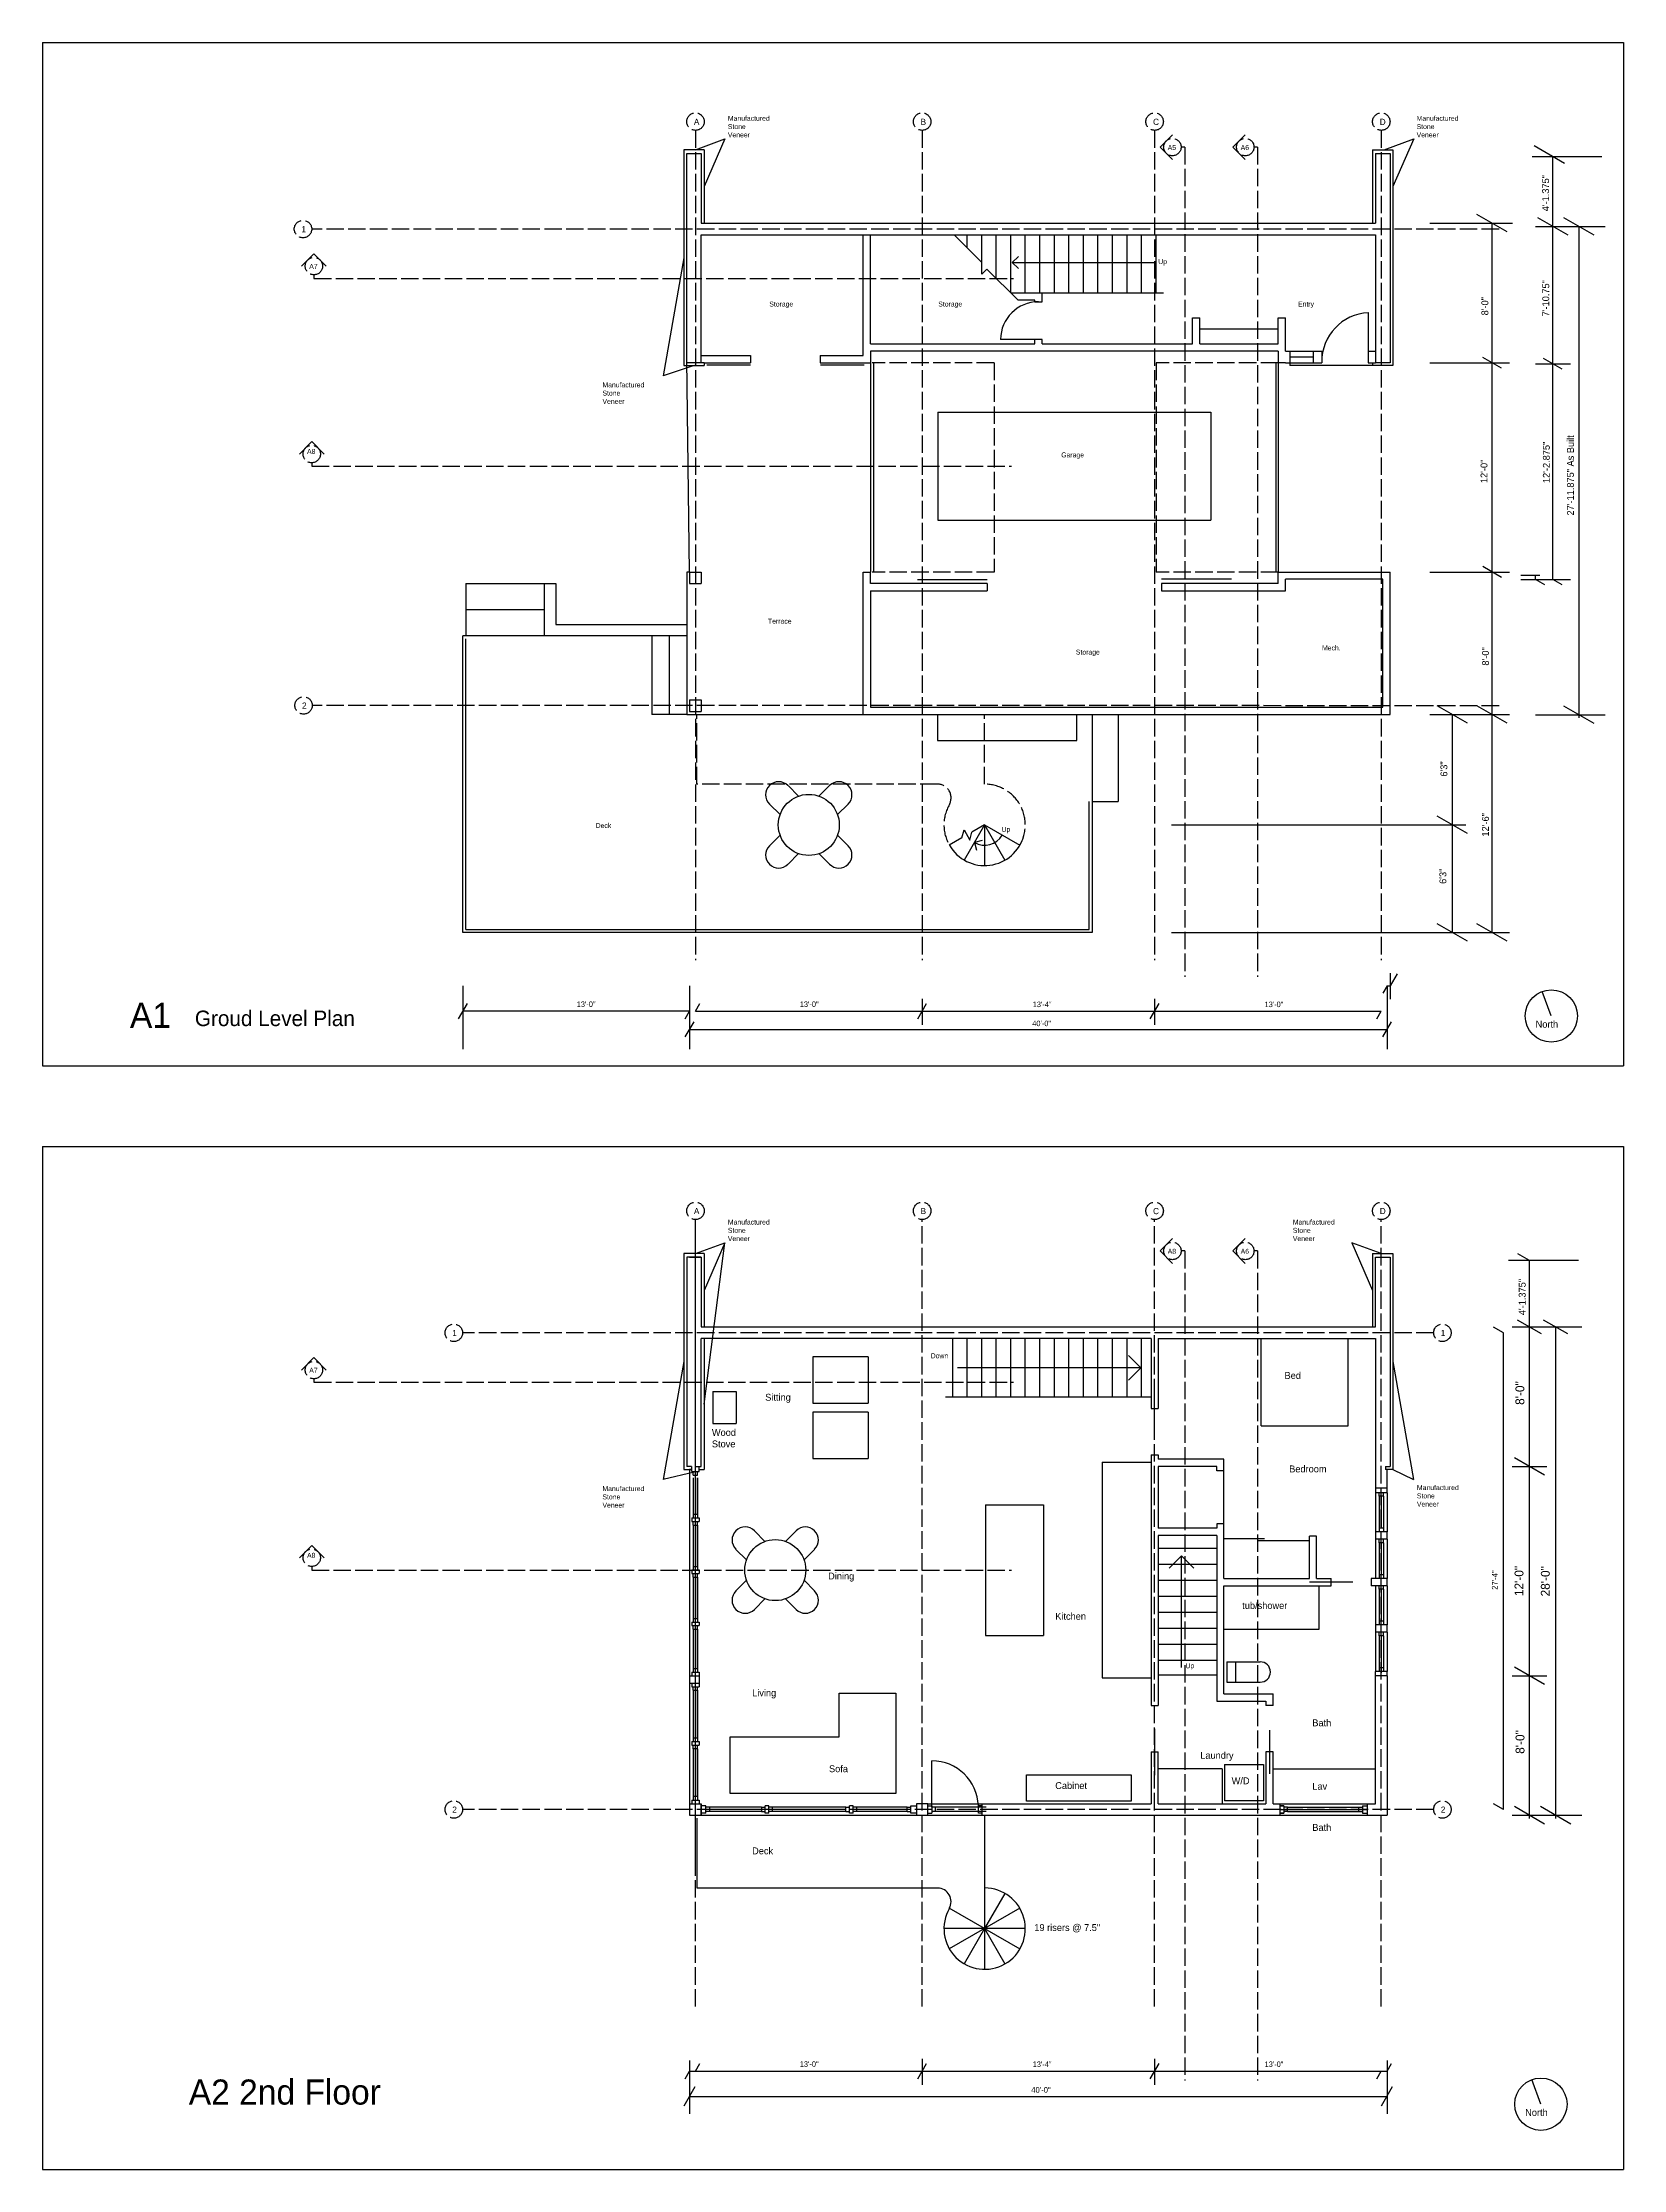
# Model space of a CAD drawing. Header units: inches. Extents: x -5028 to 8475, y 452 to 3434.
# Drawn here: x 967 to 2055, y 1971 to 3434 of the extents above; entities that cross this region are included whole.
import ezdxf

# ---------------------------------------------------------------- set-up
doc = ezdxf.new("R2010")
doc.units = ezdxf.units.IN
doc.header["$MEASUREMENT"] = 0
doc.linetypes.add('ACAD_ISO02W100', pattern=[15, 12, -3])
for name, color, linetype in [('const', 7, 'Continuous'), ('e1', 7, 'Continuous'), ('e2', 251, 'Continuous'), ('glass', 172, 'Continuous'), ('grid', 252, 'ACAD_ISO02W100'), ('millwork', 253, 'Continuous'), ('sills', 105, 'Continuous'), ('soffit', 253, 'ACAD_ISO02W100'), ('stairs', 140, 'Continuous'), ('walls', 7, 'Continuous')]:
    doc.layers.add(name, color=color, linetype=linetype)

msp = doc.modelspace()

# ---------------------------------------------------------------- linework, layer by layer
for p, q in [((966.9, 3434.3), (2054.9, 3434.3)), ((966.9, 3434.3), (966.9, 2730.3)), ((2054.9, 3434.3), (2054.9, 2730.3)), ((966.9, 2730.3), (2054.9, 2730.3)), ((966.9, 2674.8), (2054.9, 2674.8)), ((966.9, 2674.8), (966.9, 1970.8)), ((2054.9, 2674.8), (2054.9, 1970.8)), ((966.9, 1970.8), (2054.9, 1970.8))]:
    msp.add_line(p, q)
at = {"layer": 'const'}
for p, q in [((2040, 3355.8), (1992, 3355.8)), ((2014.3, 3351.2), (1993.6, 3363.2)), ((2006.4, 3064.9), (2006.4, 3355.8)), ((1974.9, 3304), (1954.1, 3316)), ((1964.5, 2822), (1964.5, 3310)), ((1994.4, 3307.8), (2042.4, 3307.8)), ((2016.8, 3301.8), (1996, 3313.8)), ((2034.8, 3301.8), (2014, 3313.8)), ((2024.4, 2969.6), (2024.4, 3307.8)), ((1921.7, 3214), (1976.5, 3214)), ((1971, 3210.3), (1958.1, 3217.7)), ((1994.4, 3213.3), (2018.4, 3213.3)), ((2012.8, 3209.6), (1999.9, 3217)), ((1971, 3066.3), (1958.1, 3073.7)), ((1921.7, 3070), (1976.5, 3070)), ((1984.2, 3067.8), (1997.3, 3067.8)), ((1984.2, 3064.9), (2018.4, 3064.9)), ((1994.4, 3064.9), (1994.4, 3067.8)), ((2000.8, 3061.2), (1994.4, 3064.9)), ((2012.8, 3061.2), (2006.4, 3064.9)), ((1921.7, 2972), (1976.5, 2972)), ((1947.6, 2966), (1926.8, 2978)), ((1937.2, 2822), (1937.2, 2972)), ((1974.9, 2966), (1954.1, 2978)), ((1994.4, 2971.8), (2042.4, 2971.8)), ((2034.8, 2965.8), (2014, 2977.8)), ((1947.6, 2890), (1926.8, 2902)), ((1743.8, 2896), (1946.5, 2896)), ((1947.6, 2816), (1926.8, 2828)), ((1974.9, 2816), (1954.1, 2828)), ((1743.8, 2822), (1976.5, 2822)), ((1256.3, 2785.3), (1256.3, 2741.7)), ((1412.3, 2785.3), (1412.3, 2741.7)), ((1892.3, 2785.3), (1889.3, 2780.1)), ((1892.3, 2785.3), (1892.3, 2741.7)), ((1892.3, 2785.3), (1894.3, 2785.3)), ((1899.1, 2793.6), (1894.3, 2785.3)), ((1253.3, 2762.6), (1259.3, 2773)), ((1412.3, 2767.8), (1256.3, 2767.8)), ((1409.3, 2762.6), (1412.3, 2767.8)), ((1416.3, 2767.8), (1419.3, 2773)), ((1416.3, 2767.8), (1888.3, 2767.8)), ((1569.3, 2762.6), (1575.3, 2773)), ((1729.3, 2762.6), (1735.3, 2773)), ((1885.3, 2762.6), (1888.3, 2767.8)), ((1409.3, 2750.1), (1415.3, 2760.5)), ((1412.3, 2755.3), (1892.3, 2755.3)), ((1889.3, 2750.1), (1895.3, 2760.5)), ((2023.9, 2596.3), (1975.9, 2596.3)), ((1990.3, 2596.3), (1982.3, 2600.9)), ((1990.3, 2212.3), (1990.3, 2596.3)), ((1972.3, 2546.5), (1965.6, 2550.3)), ((1978.3, 2550.5), (2026.3, 2550.5)), ((1998.6, 2545.7), (1982, 2555.3)), ((2016.6, 2545.7), (2000, 2555.3)), ((2008.3, 2212.3), (2008.3, 2550.5)), ((1972.3, 2218.5), (1972.3, 2546.5)), ((2000.7, 2448.5), (1979.9, 2460.5)), ((1978.3, 2454.5), (2002.3, 2454.5)), ((2000.7, 2304.5), (1979.9, 2316.5)), ((1978.3, 2310.5), (2002.3, 2310.5)), ((1972.3, 2218.5), (1965.6, 2222.3)), ((1978.3, 2214.5), (2026.3, 2214.5)), ((2000.7, 2208.5), (1979.9, 2220.5)), ((2018.7, 2208.5), (1997.9, 2220.5)), ((1409.3, 2033.2), (1412.3, 2038.4)), ((1412.3, 2045.7), (1412.3, 2009.1)), ((1412.3, 2038.4), (1892.3, 2038.4)), ((1416.3, 2038.4), (1419.3, 2043.6)), ((1569.3, 2033.2), (1575.3, 2043.6)), ((1729.3, 2033.2), (1735.3, 2043.6)), ((1885.3, 2033.2), (1888.3, 2038.4)), ((1892.3, 2045.7), (1892.3, 2009.1)), ((1892.3, 2038.4), (1895.3, 2043.6)), ((1408.5, 2014.5), (1416.1, 2027.8)), ((1412.3, 2021.1), (1892.3, 2021.1)), ((1888.5, 2014.5), (1896.1, 2027.8))]:
    msp.add_line(p, q, dxfattribs=at)
at = {"layer": 'e1'}
for p, q in [((1892.3, 2436.5), (1892.3, 2452.5)), ((1892.3, 2404.5), (1892.3, 2409.5)), ((1892.3, 2372.5), (1892.3, 2377.5)), ((1892.3, 2340.5), (1892.3, 2345.5)), ((1892.3, 2310.5), (1892.3, 2313.5)), ((1892.3, 2310.5), (1884.3, 2310.5)), ((1892.3, 2310.5), (1892.3, 2214.5)), ((1613.5, 2222.5), (1729.8, 2222.5)), ((1613.5, 2214.5), (1818.8, 2214.5)), ((1734.8, 2222.5), (1808.8, 2222.5)), ((1813.8, 2222.5), (1818.8, 2222.5)), ((1878.6, 2222.5), (1884.3, 2222.5)), ((1878.6, 2214.5), (1892.3, 2214.5))]:
    msp.add_line(p, q, dxfattribs=at)
for centre in [(2005.3, 2764.5), (1998.1, 2015.7)]:
    msp.add_circle(centre, 18, dxfattribs=at)
at = {"layer": 'e2'}
for p, q in [((1753, 3362.4), (1750.5, 3362.4)), ((1803.2, 3362.4), (1800.7, 3362.4)), ((1412.3, 3070), (1410.3, 3216)), ((1412.3, 3070), (1410.3, 3070)), ((1410.3, 3070), (1410.3, 2972)), ((1410.3, 2972), (1531.8, 2972)), ((1753, 2602.8), (1750.5, 2602.8)), ((1803.2, 2602.8), (1800.7, 2602.8)), ((1412.3, 2452.5), (1412.3, 2310.5)), ((1412.3, 2305.5), (1412.3, 2222.5)), ((1420.3, 2214.5), (1568.3, 2214.5)), ((1576.3, 2214.5), (1613.5, 2214.5)), ((1619, 2214.5), (1728.3, 2214.5))]:
    msp.add_line(p, q, dxfattribs=at)
at = {"layer": 'glass'}
for p, q in [((1825.3, 3218), (1841.3, 3218)), ((1414.8, 2446.6), (1414.8, 2421.6)), ((1417.8, 2446.6), (1417.8, 2421.6)), ((1886.8, 2434), (1886.8, 2412)), ((1889.8, 2434), (1889.8, 2412)), ((1414.8, 2414.1), (1414.8, 2385.8)), ((1417.8, 2414.1), (1417.8, 2385.8)), ((1886.8, 2402), (1886.8, 2380)), ((1889.8, 2402), (1889.8, 2380)), ((1414.8, 2378.3), (1414.8, 2350)), ((1417.8, 2378.3), (1417.8, 2350)), ((1886.8, 2370), (1886.8, 2348)), ((1889.8, 2370), (1889.8, 2348)), ((1414.8, 2342.5), (1414.8, 2315.5)), ((1417.8, 2342.5), (1417.8, 2315.5)), ((1886.8, 2338), (1886.8, 2316)), ((1889.8, 2338), (1889.8, 2316)), ((1414.8, 2300.5), (1414.8, 2267.7)), ((1417.8, 2300.5), (1417.8, 2267.7)), ((1414.8, 2260.2), (1414.8, 2227.5)), ((1417.8, 2260.2), (1417.8, 2227.5)), ((1461.7, 2220), (1426, 2220)), ((1461.7, 2217), (1426, 2217)), ((1519.8, 2220), (1469.2, 2220)), ((1519.8, 2217), (1469.2, 2217)), ((1562, 2220), (1527.3, 2220)), ((1562, 2217), (1527.3, 2217)), ((1616.3, 2220), (1581.5, 2220)), ((1616.3, 2217), (1581.5, 2217)), ((1823.8, 2220), (1872.9, 2220)), ((1823.8, 2217), (1872.9, 2217))]:
    msp.add_line(p, q, dxfattribs=at)
at = {"layer": 'grid'}
for p, q in [((1416.3, 3373.9), (1416.3, 2803)), ((1572.3, 3373.9), (1572.3, 2803)), ((1732.3, 3373.9), (1732.3, 2803)), ((1888.3, 3373.9), (1888.3, 2803)), ((1753, 3362.4), (1753, 2791.5)), ((1803.2, 3362.4), (1803.2, 2791.5)), ((1969.3, 3306), (1152.2, 3306)), ((1153.7, 3274.5), (1153.7, 3272)), ((1153.7, 3272), (1635.1, 3272)), ((1152.2, 3145.2), (1152.2, 3142.8)), ((1152.2, 3142.8), (1633.7, 3142.8)), ((1969.3, 2978), (1152.6, 2978.2)), ((1416.3, 2082.9), (1416.3, 2624.4)), ((1416.3, 2179.9), (1416.3, 2624.4)), ((1572.3, 2082.9), (1572.3, 2624.4)), ((1732.3, 2082.9), (1732.3, 2624.4)), ((1888.3, 2082.9), (1888.3, 2624.4)), ((1753, 2602.8), (1753, 2031.9)), ((1803.2, 2602.8), (1803.2, 2031.9)), ((1924.3, 2546.5), (1256, 2546.5)), ((1153.7, 2514.9), (1153.7, 2512.5)), ((1153.7, 2512.5), (1635.1, 2512.5)), ((1152.2, 2385.7), (1152.2, 2383.2)), ((1152.2, 2383.2), (1633.7, 2383.2)), ((1924.3, 2218.5), (1256, 2218.5))]:
    msp.add_line(p, q, dxfattribs=at)
for centre in [(1416.3, 3379.9), (1572.3, 3379.9), (1732.3, 3379.9), (1888.3, 3379.9), (1744.5, 3362.4), (1794.7, 3362.4), (1146.2, 3306), (1153.7, 3280.5), (1152.2, 3151.2), (1146.6, 2978.2), (1416.3, 2630.4), (1572.3, 2630.4), (1732.3, 2630.4), (1888.3, 2630.4), (1744.5, 2602.8), (1794.7, 2602.8), (1250, 2546.5), (1930.3, 2546.5), (1153.7, 2520.9), (1152.2, 2391.7), (1250, 2218.5), (1930.3, 2218.5)]:
    msp.add_circle(centre, 6, dxfattribs=at)
at = {"layer": 'millwork'}
for p, q in [((1416.3, 3360.6), (1436.6, 3368.1)), ((1436.6, 3368.1), (1422.3, 3335.3)), ((1890.3, 3360.6), (1910.6, 3368.1)), ((1910.6, 3368.1), (1896.3, 3335.3)), ((1408.3, 3286.3), (1394.1, 3205.1)), ((1817.3, 3237), (1763.3, 3237)), ((1879.3, 3248.5), (1879.3, 3214.5)), ((1825.3, 3222), (1841.3, 3222)), ((1415.3, 3212), (1394.1, 3205.1)), ((1825.3, 3214), (1841.3, 3214)), ((1825.3, 3214), (1825.3, 3212)), ((1882.3, 3212), (1825.3, 3212)), ((1258.3, 3062), (1312.3, 3062)), ((1258.3, 3062), (1258.3, 3026)), ((1312.3, 3062), (1320.3, 3062)), ((1312.3, 3026), (1312.3, 3062)), ((1320.3, 3062), (1320.3, 3034)), ((1617.1, 3064.7), (1569.1, 3064.7)), ((1785.1, 3065.1), (1737.1, 3065.1)), ((1312.3, 3044), (1258.3, 3044)), ((1320.3, 3034), (1410.3, 3034)), ((1256.3, 2822), (1256.3, 3026)), ((1312.3, 3026), (1256.3, 3026)), ((1258.3, 2824), (1258.3, 3024)), ((1410.3, 3026), (1312.3, 3026)), ((1386.3, 3026), (1386.3, 2972)), ((1398.3, 3026), (1398.3, 2972)), ((1410.3, 2972), (1386.3, 2972)), ((1582.8, 2972), (1582.8, 2954)), ((1678.8, 2954), (1678.8, 2972)), ((1689.2, 2972), (1689.3, 2822)), ((1707.2, 2972), (1707.2, 2912)), ((1582.8, 2954), (1678.8, 2954)), ((1480, 2923.1), (1487.2, 2915.8)), ((1508.6, 2923.1), (1501.3, 2915.8)), ((1467.2, 2910.3), (1474.5, 2903.1)), ((1521.3, 2910.3), (1514.1, 2903.1)), ((1687.3, 2824), (1687.3, 2912)), ((1689.2, 2912), (1707.2, 2912)), ((1467.2, 2881.7), (1474.5, 2889)), ((1521.3, 2881.7), (1514.1, 2889)), ((1599.7, 2887), (1591, 2882)), ((1599.7, 2887), (1601.1, 2892.5)), ((1601.1, 2892.5), (1605.1, 2885.5)), ((1615.3, 2896), (1601.3, 2871.8)), ((1605.1, 2885.5), (1606.6, 2891)), ((1615.3, 2896), (1606.6, 2891)), ((1613.5, 2885.3), (1608.3, 2883.9)), ((1608.3, 2883.9), (1609.7, 2878.7)), ((1615.3, 2896), (1639.5, 2882)), ((1615.3, 2896), (1629.3, 2871.8)), ((1480, 2869), (1487.2, 2876.2)), ((1508.6, 2869), (1501.3, 2876.2)), ((1689.3, 2822), (1256.3, 2822)), ((1258.3, 2824), (1687.3, 2824)), ((1416.3, 2601), (1436.6, 2608.5)), ((1436.6, 2608.5), (1422.3, 2575.7)), ((1422.3, 2497.5), (1436.6, 2608.5)), ((1888.3, 2601), (1868, 2608.5)), ((1868, 2608.5), (1882.3, 2575.7)), ((1884.3, 2550.5), (1884.3, 2598.5)), ((1805.5, 2482.5), (1805.5, 2542.5)), ((1865.5, 2482.5), (1865.5, 2542.5)), ((1408.3, 2526.7), (1394.1, 2445.6)), ((1497.1, 2530), (1497.1, 2498)), ((1535.1, 2530), (1497.1, 2530)), ((1535.1, 2530), (1535.1, 2498)), ((1896.3, 2526.7), (1910.5, 2445.6)), ((1428.3, 2506), (1428.3, 2484)), ((1428.3, 2506), (1444.3, 2506)), ((1444.3, 2506), (1444.3, 2484)), ((1497.1, 2498), (1535.1, 2498)), ((1535.1, 2492), (1497.1, 2492)), ((1497.1, 2492), (1497.1, 2460)), ((1535.1, 2492), (1535.1, 2460)), ((1428.3, 2484), (1444.3, 2484)), ((1805.5, 2482.5), (1865.5, 2482.5)), ((1497.1, 2460), (1535.1, 2460)), ((1415.3, 2450.5), (1394.1, 2445.6)), ((1416.3, 2446.6), (1416.3, 2421.6)), ((1696.1, 2457.5), (1696.1, 2309)), ((1696.1, 2457.5), (1729.8, 2457.5)), ((1780, 2415), (1780, 2451.5)), ((1896.3, 2452.5), (1910.5, 2445.6)), ((1884.3, 2436.5), (1884.3, 2409.5)), ((1888.3, 2434), (1888.3, 2412)), ((1892.3, 2436.5), (1892.3, 2409.5)), ((1615.8, 2428.2), (1615.8, 2338.2)), ((1615.8, 2428.2), (1655.8, 2428.2)), ((1655.8, 2428.2), (1655.8, 2338.2)), ((1416.3, 2414.1), (1416.3, 2385.8)), ((1456.9, 2410.3), (1464.1, 2403)), ((1485.5, 2410.3), (1478.2, 2403)), ((1780, 2405), (1807.8, 2405)), ((1802.8, 2403.5), (1838.8, 2403.5)), ((1884.3, 2404.5), (1884.3, 2377.5)), ((1888.3, 2402), (1888.3, 2380)), ((1892.3, 2404.5), (1892.3, 2377.5)), ((1444.1, 2397.5), (1451.4, 2390.3)), ((1498.2, 2397.5), (1491, 2390.3)), ((1416.3, 2378.3), (1416.3, 2350)), ((1444.1, 2368.9), (1451.4, 2376.2)), ((1498.2, 2368.9), (1491, 2376.2)), ((1845.6, 2342.5), (1845.6, 2372.5)), ((1853.8, 2372.5), (1853.8, 2377.5)), ((1884.3, 2372.5), (1884.3, 2345.5)), ((1892.3, 2372.5), (1892.3, 2345.5)), ((1456.9, 2356.2), (1464.1, 2363.4)), ((1485.5, 2356.2), (1478.2, 2363.4)), ((1888.3, 2370), (1888.3, 2348)), ((1416.3, 2342.5), (1416.3, 2315.5)), ((1780, 2342.5), (1845.6, 2342.5)), ((1615.8, 2338.2), (1655.8, 2338.2)), ((1884.3, 2340.5), (1884.3, 2313.5)), ((1888.3, 2338), (1888.3, 2312.5)), ((1888.3, 2338), (1888.3, 2316)), ((1892.3, 2340.5), (1892.3, 2313.5)), ((1782, 2320.1), (1805, 2320.1)), ((1782, 2320.1), (1782, 2306.1)), ((1788, 2320.1), (1788, 2306.1)), ((1416.3, 2300.5), (1416.3, 2267.7)), ((1696.1, 2309), (1729.8, 2309)), ((1782, 2306.1), (1805, 2306.1)), ((1416.3, 2260.2), (1416.3, 2227.5)), ((1579, 2220), (1579, 2252)), ((1778.8, 2246.5), (1734.8, 2246.5)), ((1778.8, 2246.5), (1778.8, 2222.5)), ((1780.3, 2249.5), (1807.3, 2249.5)), ((1780.3, 2249.5), (1780.3, 2224.5)), ((1807.3, 2249.5), (1807.3, 2224.5)), ((1813.8, 2246.5), (1884.3, 2246.5)), ((1417.3, 2212.5), (1417.3, 2164.5)), ((1461.7, 2218.5), (1426, 2218.5)), ((1519.8, 2218.5), (1469.2, 2218.5)), ((1562, 2218.5), (1527.3, 2218.5)), ((1615.3, 2214.5), (1615.3, 2163)), ((1807.3, 2224.5), (1780.3, 2224.5)), ((1818.8, 2222.5), (1878.6, 2222.5)), ((1818.8, 2218.5), (1878.6, 2218.5)), ((1818.8, 2214.5), (1878.6, 2214.5)), ((1417.3, 2164.5), (1582.9, 2164.5)), ((1629.3, 2160.7), (1615.3, 2136.5)), ((1615.3, 2136.5), (1591, 2150.5)), ((1639.5, 2150.5), (1615.3, 2136.5)), ((1643.3, 2136.5), (1587.3, 2136.5)), ((1615.3, 2136.5), (1591, 2122.5)), ((1615.3, 2136.5), (1601.3, 2112.2)), ((1615.3, 2136.5), (1639.5, 2122.5)), ((1615.3, 2136.5), (1629.3, 2112.2))]:
    msp.add_line(p, q, dxfattribs=at)
for points in [[(1554.1, 2229.5), (1440.1, 2229.5), (1440.1, 2268.5), (1515.1, 2268.5), (1515.1, 2298.5), (1554.1, 2298.5), (1554.1, 2229.5)], [(1644.1, 2224.3), (1644.1, 2242.3), (1716.1, 2242.3), (1716.1, 2224.3), (1644.1, 2224.3)]]:
    msp.add_lwpolyline(points, dxfattribs=at)
for centre, radius, start, end in [((1652.3, 3230), 26, 90, 180), ((1881, 3214.8), 33.7, 92.925, 180.4738), ((1473.6, 2916.7), 9, 45, 225), ((1515, 2916.7), 9, 315, 135), ((1615.3, 2896), 28, 210, 345), ((1615.3, 2896), 14, 240, 330), ((1473.6, 2875.3), 9, 135, 315), ((1515, 2875.3), 9, 225, 45), ((1450.5, 2403.9), 9, 45, 225), ((1491.9, 2403.9), 9, 315, 135), ((1450.5, 2362.5), 9, 135, 315), ((1491.9, 2362.5), 9, 225, 45), ((1805, 2313.1), 7, 270, 90), ((1579, 2220), 32, 1.7908, 90), ((1582.9, 2155.1), 9.33, 330, 90), ((1615.3, 2136.5), 28, 150, 90)]:
    msp.add_arc(centre, radius, start, end, dxfattribs=at)
at = {"layer": 'sills'}
msp.add_line((1576.3, 2222.5), (1613.5, 2222.5), dxfattribs=at)
at = {"layer": 'soffit'}
for p, q in [((1621.8, 3214), (1537.8, 3214)), ((1621.8, 3214), (1621.8, 3070)), ((1817.3, 3214), (1733.3, 3214)), ((1733.3, 3214), (1733.3, 3070)), ((1621.8, 3070), (1537.8, 3070)), ((1817.3, 3070), (1733.3, 3070)), ((1417.3, 2924), (1417.3, 2972)), ((1615.3, 2924), (1615.3, 2972)), ((1582.9, 2924), (1417.3, 2924))]:
    msp.add_line(p, q, dxfattribs=at)
for centre, radius, start, end in [((1582.9, 2914.7), 9.33, 330, 90), ((1615.3, 2896), 28, 330, 90), ((1615.3, 2896), 28, 150, 210)]:
    msp.add_arc(centre, radius, start, end, dxfattribs=at)
at = {"layer": 'stairs'}
for p, q in [((1613.3, 3283), (1594.3, 3302)), ((1603.3, 3293), (1603.3, 3302)), ((1613.3, 3275), (1613.3, 3302)), ((1623.3, 3272), (1623.3, 3302)), ((1633.3, 3262), (1633.3, 3302)), ((1643.3, 3262), (1643.3, 3302)), ((1653.3, 3262), (1653.3, 3302)), ((1663.3, 3262), (1663.3, 3302)), ((1673.3, 3262), (1673.3, 3302)), ((1683.3, 3262), (1683.3, 3302)), ((1693.3, 3262), (1693.3, 3302)), ((1703.3, 3262), (1703.3, 3302)), ((1713.3, 3262), (1713.3, 3302)), ((1723.3, 3262), (1723.3, 3302)), ((1733.3, 3262), (1733.3, 3302)), ((1613.3, 3275), (1616.8, 3278.5)), ((1638.3, 3257), (1616.8, 3278.5)), ((1634.3, 3283), (1638.5, 3287.2)), ((1634.3, 3283), (1733.3, 3283)), ((1634.3, 3283), (1638.5, 3278.8)), ((1633.3, 3262), (1738.3, 3262)), ((1649.8, 3257), (1638.3, 3257)), ((1649.8, 3256), (1654.8, 3256)), ((1652.3, 3230), (1626.3, 3230)), ((1654.8, 3230), (1649.8, 3230)), ((1593.3, 2502.5), (1593.3, 2542.5)), ((1603.3, 2502.5), (1603.3, 2542.5)), ((1613.3, 2502.5), (1613.3, 2542.5)), ((1623.3, 2502.5), (1623.3, 2542.5)), ((1633.3, 2502.5), (1633.3, 2542.5)), ((1643.3, 2502.5), (1643.3, 2542.5)), ((1653.3, 2502.5), (1653.3, 2542.5)), ((1663.3, 2502.5), (1663.3, 2542.5)), ((1673.3, 2502.5), (1673.3, 2542.5)), ((1683.3, 2502.5), (1683.3, 2542.5)), ((1693.3, 2502.5), (1693.3, 2542.5)), ((1703.3, 2502.5), (1703.3, 2542.5)), ((1713.3, 2502.5), (1713.3, 2542.5)), ((1723.3, 2502.5), (1723.3, 2542.5)), ((1588.3, 2502.5), (1729.8, 2502.5)), ((1775, 2398.1), (1734.8, 2398.1)), ((1775, 2387.1), (1734.8, 2387.1)), ((1775, 2376.1), (1734.8, 2376.1)), ((1775, 2365.1), (1734.8, 2365.1)), ((1775, 2354.1), (1734.8, 2354.1)), ((1775, 2343.1), (1734.8, 2343.1)), ((1775, 2332.1), (1734.8, 2332.1)), ((1775, 2321.1), (1734.8, 2321.1)), ((1734.8, 2311.1), (1775, 2311.1))]:
    msp.add_line(p, q, dxfattribs=at)
at = {"layer": 'walls'}
for p, q in [((1744.5, 3370.9), (1736, 3362.4)), ((1794.7, 3370.9), (1786.2, 3362.4)), ((1408.3, 3360.6), (1408.3, 3212)), ((1422.3, 3360.6), (1408.3, 3360.6)), ((1410.3, 3214), (1410.3, 3358)), ((1410.3, 3358), (1420.3, 3358)), ((1420.3, 3358), (1420.3, 3310)), ((1422.3, 3360.6), (1422.3, 3310)), ((1744.5, 3353.9), (1736, 3362.4)), ((1794.7, 3353.9), (1786.2, 3362.4)), ((1882.3, 3360.6), (1882.3, 3310)), ((1882.3, 3360.6), (1896.3, 3360.6)), ((1884.3, 3358), (1884.3, 3310)), ((1884.3, 3358), (1894.3, 3358)), ((1894.3, 3358), (1894.3, 3214)), ((1896.3, 3360.6), (1896.3, 3212)), ((1420.3, 3310), (1884.3, 3310)), ((1921.7, 3310), (1978.5, 3310)), ((1420.3, 3302), (1884.3, 3302)), ((1420.3, 3214), (1420.3, 3302)), ((1531.8, 3219), (1531.8, 3302)), ((1536.8, 3227), (1536.8, 3302)), ((1884.3, 3302), (1884.3, 3214)), ((1145.2, 3280.5), (1153.7, 3289)), ((1162.2, 3280.5), (1153.7, 3289)), ((1649.8, 3256), (1649.8, 3257)), ((1654.8, 3256), (1654.8, 3262)), ((1758.3, 3245), (1763.3, 3245)), ((1758.3, 3227), (1758.3, 3245)), ((1763.3, 3227), (1763.3, 3245)), ((1763.3, 3227), (1763.3, 3245)), ((1817.3, 3227), (1817.3, 3245)), ((1817.3, 3245), (1822.3, 3245)), ((1822.3, 3222), (1822.3, 3245)), ((1536.8, 3227), (1649.8, 3227)), ((1817.3, 3222), (1536.8, 3222)), ((1536.8, 3222), (1536.8, 3214)), ((1649.8, 3227), (1649.8, 3230)), ((1654.8, 3227), (1654.8, 3230)), ((1654.8, 3227), (1758.3, 3227)), ((1763.3, 3227), (1817.3, 3227)), ((1817.3, 3222), (1817.3, 3214)), ((1822.3, 3222), (1825.3, 3222)), ((1825.3, 3222), (1825.3, 3214)), ((1841.3, 3222), (1841.3, 3214)), ((1841.3, 3222), (1846.3, 3222)), ((1846.3, 3222), (1847.3, 3222)), ((1847.3, 3222), (1847.3, 3214)), ((1879.3, 3222), (1879.3, 3214)), ((1879.3, 3222), (1884.3, 3222)), ((1408.3, 3212), (1422.3, 3212)), ((1422.3, 3214), (1410.3, 3214)), ((1420.3, 3219), (1454.1, 3219)), ((1422.3, 3214), (1454.1, 3214)), ((1422.3, 3214), (1422.3, 3212)), ((1454.1, 3212.3), (1424.1, 3212.3)), ((1454.1, 3219), (1454.1, 3214)), ((1502.1, 3219), (1502.1, 3214)), ((1502.1, 3219), (1531.8, 3219)), ((1502.1, 3214), (1536.8, 3214)), ((1532.3, 3212.3), (1502.3, 3212.3)), ((1536.8, 3214), (1536.8, 3070)), ((1538.8, 3214), (1538.8, 3070)), ((1815.6, 3214), (1815.6, 3070)), ((1817.3, 3214), (1817.3, 3070)), ((1822.3, 3214), (1817.3, 3214)), ((1822.3, 3214), (1825.3, 3214)), ((1841.3, 3214), (1847.3, 3214)), ((1879.3, 3214), (1884.3, 3214)), ((1882.3, 3214), (1882.3, 3212)), ((1896.3, 3212), (1882.3, 3212)), ((1894.3, 3214), (1884.3, 3214)), ((1583.2, 3179.9), (1771, 3179.9)), ((1583.2, 3179.9), (1583.2, 3105.7)), ((1771, 3179.9), (1771, 3105.7)), ((1143.7, 3151.2), (1152.2, 3159.7)), ((1160.7, 3151.2), (1152.2, 3159.7)), ((1583.2, 3105.7), (1771, 3105.7)), ((1412.3, 3070), (1420.3, 3070)), ((1412.3, 3070), (1412.3, 3062)), ((1412.3, 3062), (1420.3, 3062)), ((1420.3, 3070), (1420.3, 3062)), ((1531.8, 2972), (1531.8, 3070)), ((1531.8, 3070), (1536.8, 3070)), ((1536.8, 3062), (1536.8, 3070)), ((1617.1, 3062), (1536.8, 3062)), ((1617.1, 3062), (1617.1, 3057)), ((1817.3, 3062), (1737.1, 3062)), ((1737.1, 3062), (1737.1, 3057)), ((1817.3, 3070), (1887.8, 3070)), ((1817.3, 3062), (1817.3, 3070)), ((1889.3, 3065), (1822.3, 3065)), ((1822.3, 3057), (1822.3, 3065)), ((1887.8, 3070), (1894.3, 3070)), ((1889.3, 2977), (1889.3, 3065)), ((1894.3, 2972), (1894.3, 3070)), ((1536.8, 3057), (1536.8, 2977)), ((1536.8, 3057), (1617.1, 3057)), ((1737.1, 3057), (1822.3, 3057)), ((1412.3, 2982), (1420.3, 2982)), ((1412.3, 2982), (1412.3, 2974)), ((1412.3, 2974), (1420.3, 2974)), ((1420.3, 2982), (1420.3, 2974)), ((1531.8, 2972), (1894.3, 2972)), ((1536.8, 2977), (1889.3, 2977)), ((1615.3, 2896), (1615.3, 2868)), ((1894.3, 2793.9), (1894.3, 2776)), ((2005.3, 2764.5), (1999.1, 2781.4)), ((1572.3, 2776.4), (1572.3, 2758.4)), ((1732.3, 2776.4), (1732.3, 2758.4)), ((1744.5, 2611.3), (1736, 2602.8)), ((1794.7, 2611.3), (1786.2, 2602.8)), ((1408.3, 2601), (1408.3, 2452.5)), ((1422.3, 2601), (1408.3, 2601)), ((1420.3, 2598.5), (1410.3, 2598.5)), ((1410.3, 2598.5), (1410.3, 2454.5)), ((1412.3, 2598.5), (1420.3, 2598.5)), ((1420.3, 2598.5), (1420.3, 2550.5)), ((1422.3, 2601), (1422.3, 2550.5)), ((1744.5, 2594.3), (1736, 2602.8)), ((1794.7, 2594.3), (1786.2, 2602.8)), ((1882.3, 2601), (1882.3, 2550.5)), ((1882.3, 2601), (1896.3, 2601)), ((1884.3, 2598.5), (1894.3, 2598.5)), ((1894.3, 2598.5), (1894.3, 2454.5)), ((1896.3, 2601), (1896.3, 2452.5)), ((1420.3, 2550.5), (1884.3, 2550.5)), ((1420.3, 2454.5), (1420.3, 2542.5)), ((1729.8, 2542.5), (1420.3, 2542.5)), ((1422.3, 2542.5), (1422.3, 2452.5)), ((1729.8, 2542.5), (1729.8, 2494.5)), ((1734.8, 2542.5), (1734.8, 2494.5)), ((1734.8, 2542.5), (1884.3, 2542.5)), ((1884.3, 2542.5), (1884.3, 2436.5)), ((1145.2, 2520.9), (1153.7, 2529.4)), ((1162.2, 2520.9), (1153.7, 2529.4)), ((1722.9, 2522.5), (1596.7, 2522.5)), ((1722.9, 2522.5), (1714.4, 2530.9)), ((1722.9, 2522.5), (1714.4, 2514)), ((1732.3, 2478.5), (1732.3, 2510.5)), ((1729.8, 2494.5), (1734.8, 2494.5)), ((1729.8, 2462.5), (1729.8, 2459.5)), ((1729.8, 2462.5), (1734.8, 2462.5)), ((1729.8, 2459.5), (1729.8, 2290.1)), ((1729.8, 2459.5), (1729.8, 2459.5)), ((1734.8, 2462.5), (1734.8, 2459.5)), ((1780, 2459.5), (1734.8, 2459.5)), ((1780, 2451.5), (1780, 2459.5)), ((1408.3, 2452.5), (1413.6, 2452.5)), ((1413.6, 2454.5), (1410.3, 2454.5)), ((1413.8, 2452.5), (1412.3, 2452.5)), ((1413.8, 2451.1), (1413.8, 2454.5)), ((1413.8, 2451.1), (1418.8, 2451.1)), ((1414.8, 2448.6), (1414.8, 2451.1)), ((1414.8, 2448.6), (1417.8, 2448.6)), ((1416.8, 2454.5), (1420.3, 2454.5)), ((1417.8, 2448.6), (1417.8, 2451.1)), ((1418.8, 2451.1), (1418.8, 2454.5)), ((1418.8, 2452.5), (1422.3, 2452.5)), ((1734.8, 2454.5), (1734.8, 2412)), ((1775, 2454.5), (1734.8, 2454.5)), ((1775, 2451.5), (1775, 2454.5)), ((1780, 2451.5), (1775, 2451.5)), ((1891.1, 2454.5), (1894.3, 2454.5)), ((1891.1, 2454.5), (1891.1, 2452.5)), ((1896.3, 2452.5), (1891.1, 2452.5)), ((1892.3, 2439.5), (1884.3, 2439.5)), ((1892.3, 2436.5), (1884.3, 2436.5)), ((1886.8, 2434), (1886.8, 2436.5)), ((1889.8, 2434), (1886.8, 2434)), ((1889.8, 2434), (1889.8, 2436.5)), ((1413.8, 2419.1), (1418.8, 2419.1)), ((1413.8, 2419.1), (1413.8, 2416.6)), ((1413.8, 2416.6), (1418.8, 2416.6)), ((1414.8, 2421.6), (1414.8, 2419.1)), ((1414.8, 2421.6), (1417.8, 2421.6)), ((1414.8, 2414.1), (1414.8, 2416.6)), ((1417.8, 2421.6), (1417.8, 2419.1)), ((1417.8, 2414.1), (1417.8, 2416.6)), ((1418.8, 2419.1), (1418.8, 2416.6)), ((1780, 2415), (1775, 2415)), ((1775, 2415), (1775, 2412)), ((1780, 2377.5), (1780, 2415)), ((1414.8, 2414.1), (1417.8, 2414.1)), ((1775, 2412), (1734.8, 2412)), ((1734.8, 2407), (1734.8, 2290.1)), ((1775, 2407), (1734.8, 2407)), ((1775, 2407), (1775, 2293.1)), ((1843.8, 2406.5), (1838.8, 2406.5)), ((1838.8, 2377.5), (1838.8, 2406.5)), ((1843.8, 2377.5), (1843.8, 2406.5)), ((1884.3, 2409.5), (1884.3, 2404.5)), ((1892.3, 2409.5), (1884.3, 2409.5)), ((1892.3, 2404.5), (1884.3, 2404.5)), ((1889.8, 2412), (1886.8, 2412)), ((1886.8, 2412), (1886.8, 2409.5)), ((1886.8, 2402), (1886.8, 2404.5)), ((1889.8, 2402), (1886.8, 2402)), ((1889.8, 2412), (1889.8, 2409.5)), ((1889.8, 2402), (1889.8, 2404.5)), ((1143.7, 2391.7), (1152.2, 2400.2)), ((1160.7, 2391.7), (1152.2, 2400.2)), ((1414.8, 2385.8), (1414.8, 2383.3)), ((1414.8, 2385.8), (1417.8, 2385.8)), ((1417.8, 2385.8), (1417.8, 2383.3)), ((1742.3, 2384.6), (1750.8, 2393.1)), ((1750.8, 2316.1), (1750.8, 2393.1)), ((1759.3, 2384.6), (1750.8, 2393.1)), ((1413.8, 2383.3), (1418.8, 2383.3)), ((1413.8, 2383.3), (1413.8, 2380.8)), ((1413.8, 2380.8), (1418.8, 2380.8)), ((1414.8, 2378.3), (1414.8, 2380.8)), ((1414.8, 2378.3), (1417.8, 2378.3)), ((1417.8, 2378.3), (1417.8, 2380.8)), ((1418.8, 2383.3), (1418.8, 2380.8)), ((1780, 2377.5), (1838.8, 2377.5)), ((1780, 2372.5), (1853.8, 2372.5)), ((1780, 2298.1), (1780, 2372.5)), ((1868.8, 2375), (1838.8, 2375)), ((1843.8, 2377.5), (1853.8, 2377.5)), ((1892.3, 2377.5), (1881.3, 2377.5)), ((1881.3, 2377.5), (1881.3, 2372.5)), ((1892.3, 2372.5), (1881.3, 2372.5)), ((1889.8, 2380), (1886.8, 2380)), ((1886.8, 2380), (1886.8, 2377.5)), ((1886.8, 2370), (1886.8, 2372.5)), ((1889.8, 2380), (1889.8, 2377.5)), ((1889.8, 2370), (1889.8, 2372.5)), ((1889.8, 2370), (1886.8, 2370)), ((1413.8, 2347.5), (1418.8, 2347.5)), ((1413.8, 2347.5), (1413.8, 2345)), ((1413.8, 2345), (1418.8, 2345)), ((1414.8, 2350), (1414.8, 2347.5)), ((1414.8, 2350), (1417.8, 2350)), ((1414.8, 2342.5), (1414.8, 2345)), ((1414.8, 2342.5), (1417.8, 2342.5)), ((1417.8, 2350), (1417.8, 2347.5)), ((1417.8, 2342.5), (1417.8, 2345)), ((1418.8, 2347.5), (1418.8, 2345)), ((1892.3, 2345.5), (1884.3, 2345.5)), ((1884.3, 2345.5), (1884.3, 2340.5)), ((1889.8, 2348), (1886.8, 2348)), ((1886.8, 2348), (1886.8, 2345.5)), ((1889.8, 2348), (1889.8, 2345.5)), ((1892.3, 2340.5), (1884.3, 2340.5)), ((1886.8, 2338), (1886.8, 2340.5)), ((1889.8, 2338), (1886.8, 2338)), ((1889.8, 2338), (1889.8, 2340.5)), ((1413.8, 2313), (1418.8, 2313)), ((1413.8, 2313), (1413.8, 2310.5)), ((1414.8, 2315.5), (1417.8, 2315.5)), ((1414.8, 2315.5), (1414.8, 2313)), ((1417.8, 2315.5), (1417.8, 2313)), ((1418.8, 2313), (1418.8, 2303)), ((1884.3, 2222.5), (1884.3, 2313.5)), ((1892.3, 2313.5), (1884.3, 2313.5)), ((1889.8, 2316), (1886.8, 2316)), ((1886.8, 2316), (1886.8, 2313.5)), ((1889.8, 2316), (1889.8, 2313.5)), ((1412.3, 2310.5), (1418.8, 2310.5)), ((1412.3, 2310.5), (1412.3, 2305.5)), ((1412.3, 2305.5), (1418.8, 2305.5)), ((1413.8, 2305.5), (1413.8, 2303)), ((1413.8, 2303), (1418.8, 2303)), ((1414.8, 2300.5), (1414.8, 2303)), ((1414.8, 2300.5), (1417.8, 2300.5)), ((1417.8, 2300.5), (1417.8, 2303)), ((1780, 2298.1), (1813.8, 2298.1)), ((1813.8, 2290.1), (1813.8, 2298.1)), ((1729.8, 2290.1), (1734.8, 2290.1)), ((1775, 2293.1), (1808.8, 2293.1)), ((1808.8, 2293.1), (1808.8, 2290.1)), ((1813.8, 2290.1), (1808.8, 2290.1)), ((1732.3, 2274.1), (1732.3, 2242.1)), ((1811.3, 2273.1), (1811.3, 2243.1)), ((1413.8, 2265.2), (1418.8, 2265.2)), ((1413.8, 2265.2), (1413.8, 2262.7)), ((1413.8, 2262.7), (1418.8, 2262.7)), ((1414.8, 2267.7), (1414.8, 2265.2)), ((1414.8, 2267.7), (1417.8, 2267.7)), ((1414.8, 2260.2), (1414.8, 2262.7)), ((1417.8, 2260.2), (1414.8, 2260.2)), ((1417.8, 2267.7), (1417.8, 2265.2)), ((1417.8, 2260.2), (1417.8, 2262.7)), ((1418.8, 2265.2), (1418.8, 2262.7)), ((1729.8, 2258.1), (1729.8, 2222.5)), ((1729.8, 2258.1), (1734.8, 2258.1)), ((1734.8, 2222.5), (1734.8, 2258.1)), ((1813.8, 2258.1), (1808.8, 2258.1)), ((1808.8, 2258.1), (1808.8, 2222.5)), ((1811.3, 2258.1), (1811.3, 2258.1)), ((1813.8, 2222.5), (1813.8, 2258.1)), ((1413.8, 2225), (1418.8, 2225)), ((1413.8, 2225), (1413.8, 2222.5)), ((1417.8, 2227.5), (1414.8, 2227.5)), ((1414.8, 2227.5), (1414.8, 2225)), ((1417.8, 2227.5), (1417.8, 2225)), ((1418.8, 2225), (1418.8, 2222.5)), ((1412.3, 2222.5), (1420.3, 2222.5)), ((1412.3, 2222.5), (1412.3, 2214.5)), ((1412.3, 2214.5), (1420.3, 2214.5)), ((1420.3, 2222.5), (1420.3, 2214.5)), ((1420.3, 2214.5), (1420.3, 2222.5)), ((1423.5, 2221), (1420.3, 2221)), ((1423.5, 2216), (1420.3, 2216)), ((1423.5, 2216), (1423.5, 2221)), ((1426, 2220), (1423.5, 2220)), ((1426, 2217), (1423.5, 2217)), ((1426, 2220), (1426, 2217)), ((1461.7, 2220), (1464.2, 2220)), ((1461.7, 2220), (1461.7, 2217)), ((1461.7, 2217), (1464.2, 2217)), ((1464.2, 2216), (1464.2, 2221)), ((1466.7, 2221), (1464.2, 2221)), ((1466.7, 2216), (1464.2, 2216)), ((1466.7, 2216), (1466.7, 2221)), ((1469.2, 2220), (1466.7, 2220)), ((1469.2, 2217), (1466.7, 2217)), ((1469.2, 2217), (1469.2, 2220)), ((1519.8, 2220), (1522.3, 2220)), ((1519.8, 2217), (1519.8, 2220)), ((1519.8, 2217), (1522.3, 2217)), ((1522.3, 2216), (1522.3, 2221)), ((1524.8, 2221), (1522.3, 2221)), ((1524.8, 2216), (1522.3, 2216)), ((1524.8, 2216), (1524.8, 2221)), ((1527.3, 2220), (1524.8, 2220)), ((1527.3, 2217), (1524.8, 2217)), ((1527.3, 2217), (1527.3, 2220)), ((1562, 2217), (1562, 2220)), ((1562, 2220), (1564.5, 2220)), ((1562, 2217), (1564.5, 2217)), ((1564.5, 2216), (1564.5, 2221)), ((1564.5, 2221), (1568.3, 2221)), ((1568.3, 2216), (1564.5, 2216)), ((1576.3, 2222.5), (1568.3, 2222.5)), ((1568.3, 2222.5), (1568.3, 2214.5)), ((1568.3, 2214.5), (1576.3, 2214.5)), ((1576.3, 2214.5), (1576.3, 2222.5)), ((1576.3, 2221), (1579, 2221)), ((1576.3, 2216), (1579, 2216)), ((1579, 2221), (1579, 2217)), ((1581.5, 2220), (1579, 2220)), ((1581.5, 2217), (1579, 2217)), ((1579, 2217), (1579, 2216)), ((1581.5, 2217), (1581.5, 2220)), ((1613.5, 2221), (1611, 2221)), ((1611, 2216), (1611, 2221)), ((1613.5, 2216), (1611, 2216)), ((1613.5, 2214.5), (1613.5, 2222.5)), ((1613.5, 2222.5), (1619, 2222.5)), ((1613.5, 2214.5), (1619, 2214.5)), ((1818.8, 2214.5), (1818.8, 2222.5)), ((1818.8, 2221), (1821.3, 2221)), ((1821.3, 2221), (1818.8, 2221)), ((1818.8, 2216), (1821.3, 2216)), ((1821.3, 2216), (1818.8, 2216)), ((1821.3, 2221), (1821.3, 2216)), ((1823.8, 2220), (1821.3, 2220)), ((1823.8, 2217), (1821.3, 2217)), ((1823.8, 2217), (1823.8, 2220)), ((1823.8, 2217), (1823.8, 2220)), ((1872.9, 2217), (1872.9, 2220)), ((1872.9, 2220), (1875.4, 2220)), ((1872.9, 2217), (1875.4, 2217)), ((1875.4, 2221), (1875.4, 2216)), ((1875.4, 2221), (1878.6, 2221)), ((1875.4, 2216), (1878.6, 2216)), ((1878.6, 2222.5), (1878.6, 2214.5)), ((1615.3, 2164.5), (1615.3, 2108.5)), ((1572.3, 2047), (1572.3, 2029.1)), ((1732.3, 2047), (1732.3, 2029.1)), ((1998.1, 2015.7), (1991.9, 2032.6))]:
    msp.add_line(p, q, dxfattribs=at)
for centre in [(1494.3, 2896), (1471.2, 2383.2)]:
    msp.add_circle(centre, 21, dxfattribs=at)

# ---------------------------------------------------------------- texts
at = {"layer": 'const', "attachment_point": 1}
for s, insert, char_height, width in [('A', (1415.2, 3381.9), 4.26, 1625.197), ('\\pt3.4098;Manufactured^JStone^JVeneer', (1438.6, 3383.9), 3.41, 1300.158), ('B', (1571.2, 3381.9), 4.26, 1625.197), ('C', (1731.2, 3381.9), 4.26, 1625.197), ('D', (1887.2, 3381.9), 4.26, 1625.197), ('\\pt3.4098;Manufactured^JStone^JVeneer', (1912.6, 3383.9), 3.41, 1300.158), ('A5', (1741.3, 3363.8), 3.41, 1300.158), ('A6', (1791.5, 3363.8), 3.41, 1300.158), ('1', (1145.1, 3308), 4.26, 1625.197), ('A7', (1150.5, 3282), 3.41, 1300.158), ('\\pt3.4098;Up', (1734.8, 3285.3), 3.41, 1300.158), ('\\pt3.4098;Storage', (1467.1, 3256.1), 3.41, 1300.158), ('\\pt3.4098;Storage', (1583.4, 3256.1), 3.41, 1300.158), ('\\pt3.4098;Entry', (1831, 3256.1), 3.41, 1300.158), ('\\pt3.4098;Manufactured^JStone^JVeneer', (1352.3, 3200.5), 3.41, 1300.158), ('A8', (1149, 3154.7), 3.41, 1300.158), ('\\pt3.4098;Garage', (1668, 3152.3), 3.41, 1300.158), ('\\pt3.4098;Terrace', (1466.2, 3037.9), 3.41, 1300.158), ('\\pt3.4098;Storage', (1678.1, 3016.6), 3.41, 1300.158), ('\\pt3.4098;Mech.', (1847.5, 3019.5), 3.41, 1300.158), ('2', (1145.5, 2980.2), 4.26, 1625.197), ('\\pt3.4098;Deck', (1347.6, 2897.3), 3.41, 1300.158), ('\\pt3.4098;Up', (1627, 2894.6), 3.41, 1300.158), ('A1', (1027.1, 2773.6), 17.26, 6582.049), ('Groud Level Plan', (1071.8, 2768.2), 10.656, 4062.993), ('13\'-0"', (1334.6, 2774.5), 3.79, 1444.62), ('13\'-0"', (1488.1, 2774.5), 3.79, 1444.62), ('13\'-4"', (1648.4, 2774.4), 3.79, 1444.62), ('13\'-0"', (1808, 2774.4), 3.79, 1444.62), ('40\'-0"', (1648.1, 2761.3), 3.79, 1444.62), ('North', (1994.5, 2761.2), 4.74, 1805.775), ('A', (1415.2, 2632.4), 4.26, 1625.197), ('\\pt3.4098;Manufactured^JStone^JVeneer', (1438.6, 2624.4), 3.41, 1300.158), ('B', (1571.2, 2632.4), 4.26, 1625.197), ('C', (1731.2, 2632.4), 4.26, 1625.197), ('\\pt3.4098;Manufactured^JStone^JVeneer', (1827.4, 2624.4), 3.41, 1300.158), ('D', (1887.2, 2632.4), 4.26, 1625.197), ('A8', (1741.3, 2604.3), 3.41, 1300.158), ('A6', (1791.5, 2604.3), 3.41, 1300.158), ('1', (1248.9, 2548.5), 4.26, 1625.197), ('1', (1929.2, 2548.5), 4.26, 1625.197), ('\\pt3.4098;Down', (1578.2, 2532.4), 3.41, 1300.158), ('A7', (1150.5, 2522.4), 3.41, 1300.158), ('Bed', (1821.7, 2519.5), 4.74, 1805.775), ('Sitting', (1464.3, 2504.5), 4.74, 1805.775), ('Wood^JStove', (1427.6, 2480.3), 4.736, 1805.775), ('\\PBedroom', (1824.9, 2463.1), 4.74, 1805.775), ('\\pt3.4098;Manufactured^JStone^JVeneer', (1352.3, 2441), 3.41, 1300.158), ('\\pt3.4098;Manufactured^JStone^JVeneer', (1912.8, 2441.7), 3.41, 1300.158), ('A8', (1149, 2395.1), 3.41, 1300.158), ('\\PDining', (1507.6, 2389.4), 4.74, 1805.775), ('tub/shower', (1792.6, 2361.2), 4.74, 1805.775), ('\\PKitchen', (1663.9, 2361.7), 4.74, 1805.775), ('\\pt3.4098;Up', (1753.5, 2319.1), 3.41, 1300.158), ('Living', (1455.3, 2301.1), 4.74, 1805.775), ('Bath', (1840.8, 2280.5), 4.74, 1805.775), ('Laundry', (1763.7, 2258.1), 4.74, 1805.775), ('Sofa', (1508.2, 2248.9), 4.74, 1805.775), ('W/D', (1785.3, 2240.6), 4.74, 1805.775), ('Cabinet', (1663.9, 2237.3), 4.74, 1805.775), ('Lav', (1840.8, 2236.8), 4.74, 1805.775), ('2', (1248.9, 2220.5), 4.26, 1625.197), ('2', (1929.2, 2220.5), 4.26, 1625.197), ('Bath', (1840.8, 2208.5), 4.74, 1805.775), ('Deck', (1455.3, 2192.4), 4.74, 1805.775), ('19 risers @ 7.5"', (1649.5, 2139.6), 4.736, 1805.775), ('13\'-0"', (1488.1, 2045.2), 3.79, 1444.62), ('13\'-4"', (1648.4, 2045.1), 3.79, 1444.62), ('13\'-0"', (1808, 2045.1), 3.79, 1444.62), ('A2 2nd Floor', (1067.6, 2032.7), 17.262, 6582.049), ('40\'-0"', (1647.4, 2027.5), 3.91, 1491.22), ('North', (1987.3, 2012.4), 4.74, 1805.775)]:
    msp.add_mtext(s, dxfattribs=dict(at, insert=insert, char_height=char_height, width=width))
at = {"layer": 'const', "attachment_point": 1, "rotation": 90}
for s, insert, char_height, width in [('4\'-1.375"', (1999, 3318.2), 4.74, 1805.775), ('7\'-10.75"', (1999.1, 3245.9), 4.74, 1805.775), ('8\'-0"', (1957.2, 3246.6), 4.74, 1805.775), ('27\'-11.875" As Built', (2016.1, 3108.9), 4.736, 1805.775), ('12\'-0"', (1956.6, 3131.2), 4.74, 1805.775), ('12\'-2.875"', (1999.5, 3131.2), 4.74, 1805.775), ('8\'-0"', (1957.6, 3005.6), 4.74, 1805.775), ('6\'3"', (1929, 2929.2), 4.74, 1805.775), ('12\'-6"', (1957.6, 2888), 4.74, 1805.775), ('6\'3"', (1928.3, 2855.4), 4.74, 1805.775), ('4\'-1.375"', (1982.9, 2558.6), 4.74, 1805.775), ('8\'-0"', (1980.6, 2496.9), 6.11, 2330.032), ('12\'-0"', (1980, 2365.3), 6.11, 2330.032), ('28\'-0"', (1998.1, 2365.1), 6.11, 2330.032), ('27\'-4"', (1964.4, 2369.7), 3.91, 1491.22), ('8\'-0"', (1980.7, 2256.8), 6.11, 2330.032)]:
    msp.add_mtext(s, dxfattribs=dict(at, insert=insert, char_height=char_height, width=width))

doc.saveas('drawing.dxf')
